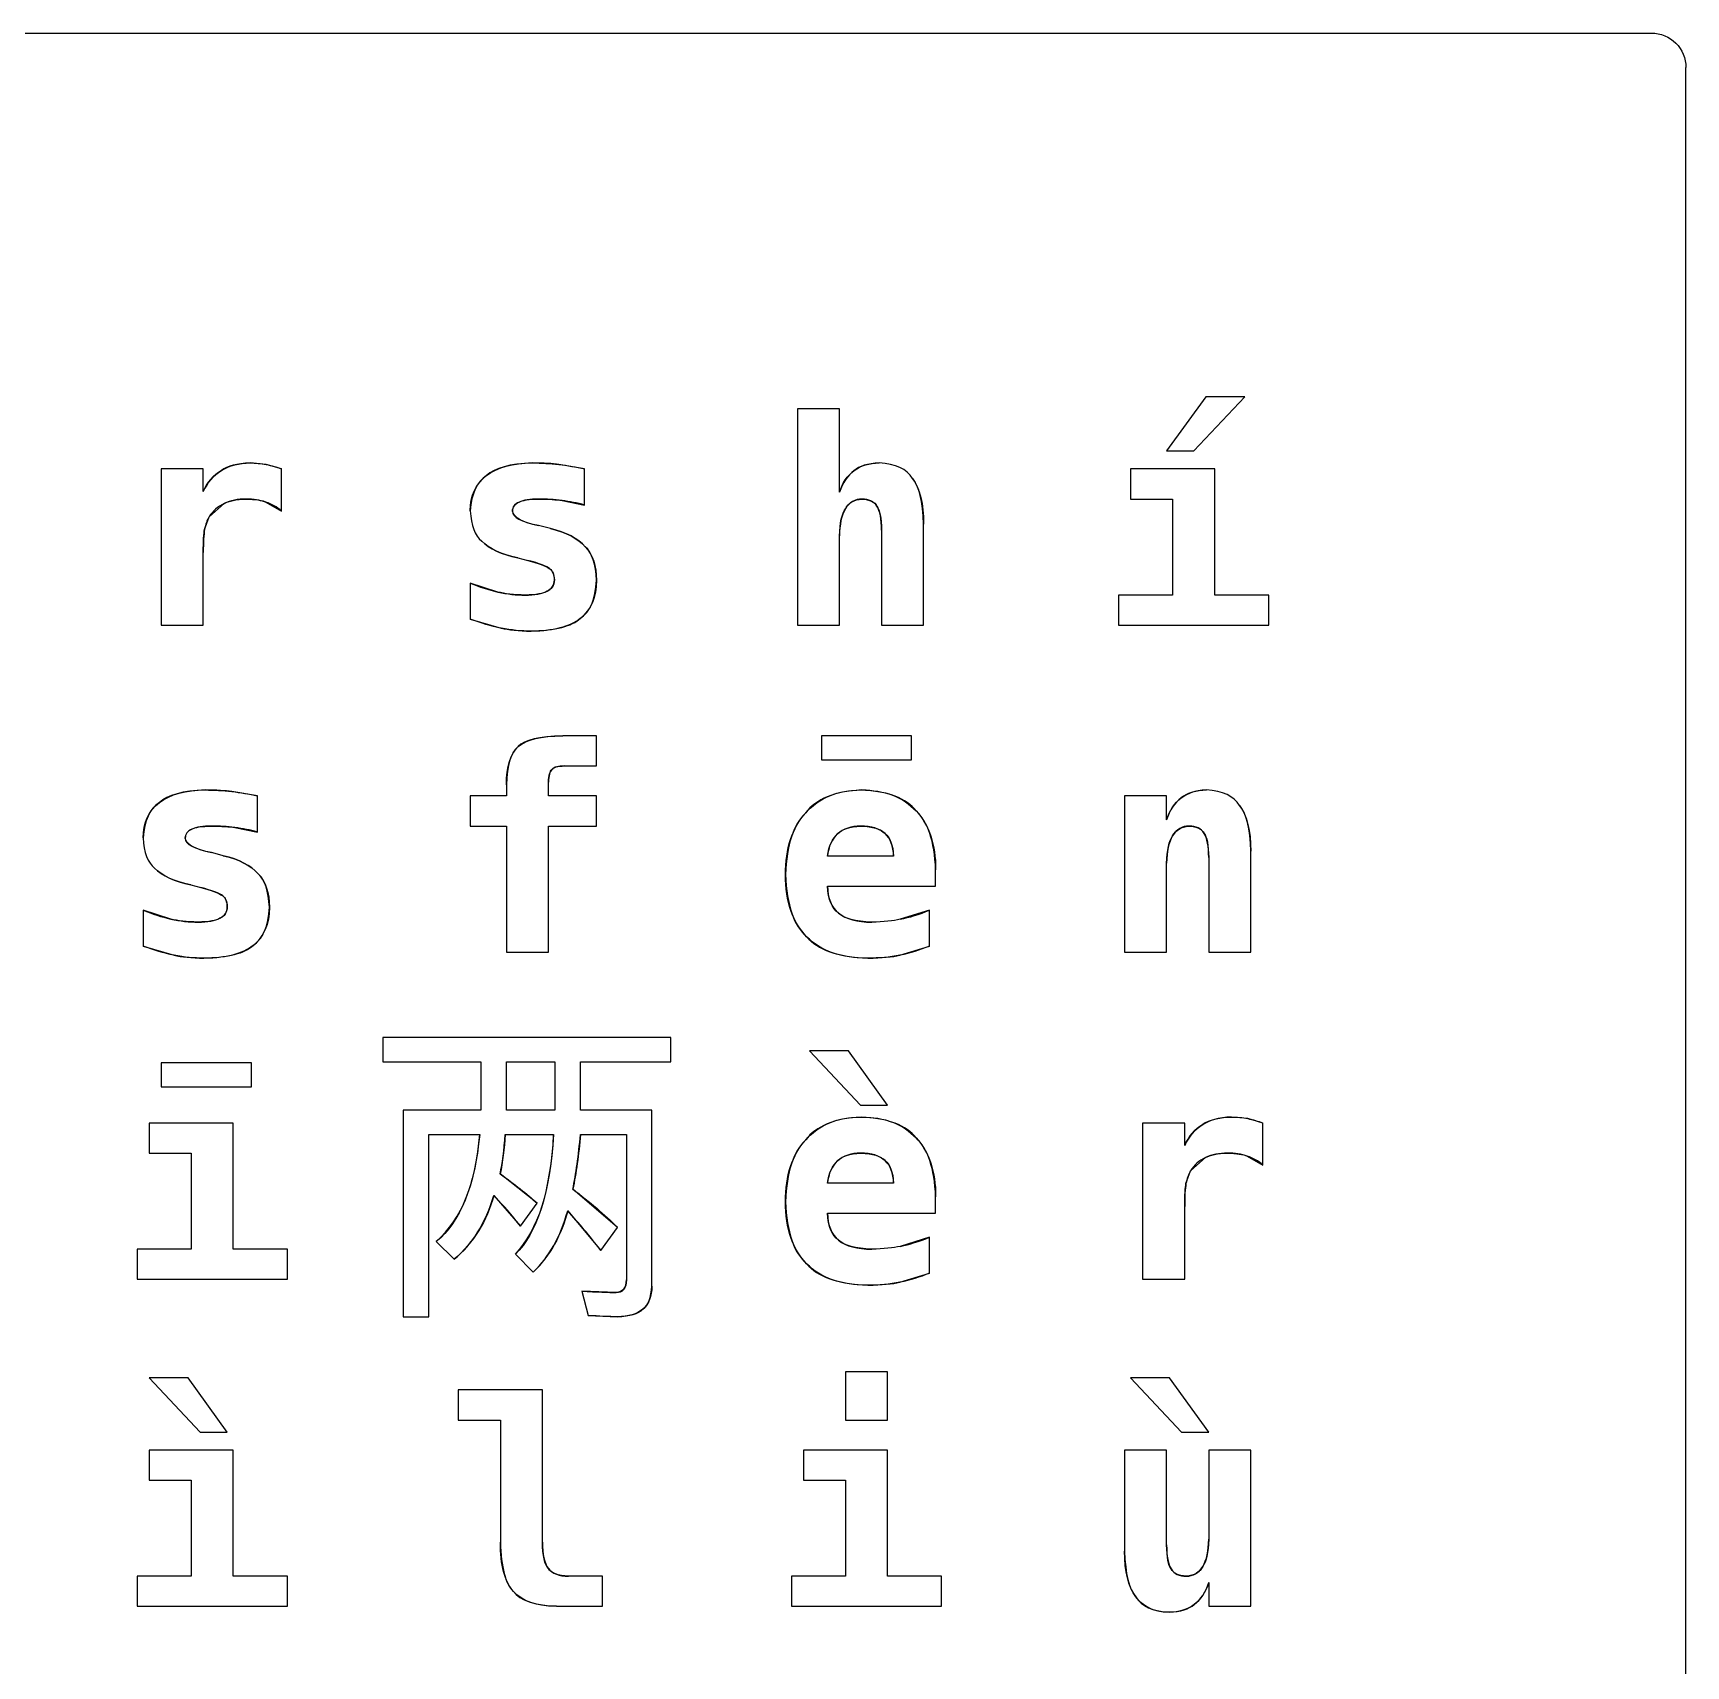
# Model space of a CAD drawing. Extents: x 0.3 to 27.4, y 70.6 to 97.6.
# Drawn here: x 13.82 to 27.36, y 84.26 to 97.65 of the extents above; entities that cross this region are included whole.
import ezdxf

# ---------------------------------------------------------------- set-up
doc = ezdxf.new("R2010")
doc.units = 0
doc.layers.get('0').update_dxf_attribs({"linetype": 'CONTINUOUS'})

msp = doc.modelspace()

# ---------------------------------------------------------------- linework, layer by layer
at = {"color": 7}
for points in [[(0.553156, 97.649067), (27.082044, 97.649067)], [(27.364267, 70.837956), (27.364267, 97.366844)], [(20.427093, 94.56773), (20.082365, 94.56773)], [(20.082365, 94.56773), (20.082365, 92.794844)], [(20.427093, 93.884431), (20.427093, 94.56773)], [(23.429078, 94.666224), (23.108204, 94.223003)], [(23.108204, 94.223003), (23.331354, 94.223003), (23.748413, 94.666224)], [(23.748413, 94.666224), (23.429078, 94.666224)], [(14.867883, 94.075262), (14.867883, 92.794844)], [(15.212611, 94.075262), (14.867883, 94.075262)], [(15.212611, 93.889817), (15.212611, 94.075262)], [(15.728933, 94.111428), (15.596583, 94.124509)], [(15.85282, 93.730534), (15.85282, 94.075262), (15.728933, 94.111428)], [(18.336944, 94.075262), (18.126875, 94.112197)], [(18.336944, 93.779781), (18.336944, 94.075262)], [(22.812723, 94.075262), (22.812723, 93.829028)], [(23.502179, 94.075262), (22.812723, 94.075262)], [(23.502179, 93.041079), (23.502179, 94.075262)], [(15.261089, 93.683596), (15.382667, 93.791323)], [(15.725855, 93.804404), (15.85282, 93.730534)], [(18.153038, 93.816716), (18.336944, 93.779781)], [(22.812723, 93.829028), (23.157451, 93.829028)], [(23.157451, 93.829028), (23.157451, 93.041079)], [(15.223384, 93.578177), (15.261089, 93.683596)], [(18.057622, 93.585872), (17.972209, 93.609726), (17.961437, 93.612034)], [(21.116549, 92.794844), (21.116549, 93.623576)], [(20.082365, 92.794844), (20.427093, 92.794844), (20.427093, 93.525852)], [(20.771821, 93.57279), (20.771821, 92.794844)], [(15.212611, 92.794844), (15.212611, 93.390423)], [(17.791381, 93.346563), (17.872946, 93.325017)], [(17.627482, 93.066471), (17.401254, 93.139572), (17.401254, 92.844091), (17.654413, 92.770221)], [(23.157451, 93.041079), (22.714229, 93.041079)], [(22.714229, 93.041079), (22.714229, 92.794844), (23.9454, 92.794844)], [(23.9454, 93.041079), (23.502179, 93.041079)], [(23.9454, 92.794844), (23.9454, 93.041079)], [(14.867883, 92.794844), (15.212611, 92.794844)], [(20.771821, 92.794844), (21.116549, 92.794844)], [(18.435437, 91.886619), (18.159193, 91.886619)], [(18.435437, 91.640385), (18.435437, 91.886619)], [(20.279352, 91.886619), (20.279352, 91.689632)], [(21.018055, 91.689632), (21.018055, 91.886619), (20.279352, 91.886619)], [(18.173044, 91.640385), (18.435437, 91.640385)], [(20.279352, 91.689632), (21.018055, 91.689632)], [(17.696735, 91.48495), (17.696735, 91.394151), (17.401254, 91.394151)], [(18.041463, 91.394151), (18.041463, 91.508804)], [(15.471927, 91.135605), (15.655833, 91.09867), (15.655833, 91.394151), (15.445764, 91.431086)], [(17.401254, 91.394151), (17.401254, 91.147917)], [(18.435437, 91.394151), (18.041463, 91.394151)], [(18.435437, 91.147917), (18.435437, 91.394151)], [(23.108204, 91.394151), (22.763476, 91.394151)], [(22.763476, 91.394151), (22.763476, 90.113733)], [(23.108204, 91.197933), (23.108204, 91.394151)], [(17.401254, 91.147917), (17.696735, 91.147917)], [(17.696735, 91.147917), (17.696735, 90.113733)], [(17.696735, 90.113733), (18.041463, 90.113733), (18.041463, 91.147917)], [(18.041463, 91.147917), (18.435437, 91.147917)], [(15.291098, 90.928614), (15.280326, 90.930923)], [(15.376511, 90.904761), (15.291098, 90.928614)], [(20.870314, 90.901683), (20.328599, 90.900144)], [(23.79766, 90.113733), (23.79766, 90.940926)], [(21.215042, 90.655448), (21.215042, 90.788569)], [(22.763476, 90.113733), (23.108204, 90.113733), (23.108204, 90.843202)], [(23.452932, 90.889371), (23.452932, 90.113733)], [(15.11027, 90.665452), (15.191835, 90.643906)], [(20.328599, 90.655448), (21.215042, 90.655448)], [(14.720143, 90.458461), (14.720143, 90.16298)], [(14.946371, 90.38536), (14.720143, 90.458461)], [(21.165795, 90.458461), (20.924178, 90.383052)], [(21.165795, 90.16298), (21.165795, 90.458461)], [(14.720143, 90.16298), (14.973302, 90.08911)], [(20.92187, 90.08911), (21.165795, 90.16298)], [(23.452932, 90.113733), (23.79766, 90.113733)], [(19.045988, 89.414417), (16.683721, 89.414417)], [(16.683721, 89.414417), (16.683721, 89.215819), (17.488564, 89.215819)], [(18.30386, 89.215819), (19.045988, 89.215819), (19.045988, 89.414417)], [(20.180859, 89.304002), (20.597918, 88.86078)], [(20.821068, 88.86078), (20.500194, 89.304002), (20.180859, 89.304002)], [(14.867883, 89.205508), (14.867883, 89.008521)], [(15.606586, 89.008521), (15.606586, 89.205508), (14.867883, 89.205508)], [(17.488564, 89.215819), (17.488564, 88.818624)], [(17.697614, 89.215819), (18.09481, 89.215819), (18.09481, 88.818624), (17.697614, 88.818624), (17.697614, 89.215819)], [(18.30386, 88.818624), (18.30386, 89.215819)], [(14.867883, 89.008521), (15.606586, 89.008521)], [(17.488564, 88.818624), (16.850961, 88.818624)], [(16.850961, 88.818624), (16.850961, 87.125318), (17.060011, 87.125318)], [(18.8892, 88.818624), (18.30386, 88.818624)], [(18.8892, 87.376178), (18.8892, 88.818624)], [(20.597918, 88.86078), (20.821068, 88.86078)], [(23.772267, 88.749205), (23.639916, 88.762287)], [(23.896153, 88.368312), (23.896153, 88.71304), (23.772267, 88.749205)], [(14.76939, 88.71304), (14.76939, 88.466806)], [(15.458845, 88.71304), (14.76939, 88.71304)], [(15.458845, 87.678856), (15.458845, 88.71304)], [(17.060011, 87.125318), (17.060011, 88.620026), (17.478112, 88.620026)], [(17.687162, 88.620026), (18.084357, 88.620026)], [(18.30386, 88.620026), (18.68015, 88.620026)], [(18.68015, 88.620026), (18.68015, 87.42844)], [(22.911217, 88.71304), (22.911217, 87.432622)], [(23.255945, 88.71304), (22.911217, 88.71304)], [(23.255945, 88.527595), (23.255945, 88.71304)], [(14.76939, 88.466806), (15.114118, 88.466806)], [(15.114118, 88.466806), (15.114118, 87.678856)], [(23.304422, 88.321374), (23.426, 88.429101)], [(23.769189, 88.442182), (23.896153, 88.368312)], [(17.948475, 88.055591), (17.645352, 88.295999)], [(20.870314, 88.220572), (20.328599, 88.219033)], [(23.266717, 88.215955), (23.304422, 88.321374)], [(17.593089, 88.118306), (17.812592, 87.867446)], [(17.812592, 87.867446), (17.948475, 88.055591)], [(18.606983, 87.856993), (18.241145, 88.170568)], [(21.215042, 87.974337), (21.215042, 88.107458)], [(18.199335, 87.992876), (18.4711, 87.668848)], [(20.328599, 87.974337), (21.215042, 87.974337)], [(23.255945, 87.432622), (23.255945, 88.028201)], [(18.4711, 87.668848), (18.606983, 87.856993)], [(15.114118, 87.678856), (14.670896, 87.678856)], [(14.670896, 87.678856), (14.670896, 87.432622)], [(14.670896, 87.432622), (15.902067, 87.432622), (15.902067, 87.678856)], [(15.902067, 87.678856), (15.458845, 87.678856)], [(17.122726, 87.742016), (17.269062, 87.59568)], [(21.165795, 87.77735), (20.924178, 87.701941)], [(21.165795, 87.481869), (21.165795, 87.77735)], [(17.770782, 87.637491), (17.917117, 87.491155)], [(20.92187, 87.407999), (21.165795, 87.481869)], [(22.911217, 87.432622), (23.255945, 87.432622)], [(18.314312, 87.334368), (18.366575, 87.13577)], [(18.59653, 87.323915), (18.314312, 87.334368)], [(18.366575, 87.13577), (18.606983, 87.125318)], [(15.088725, 86.622891), (14.76939, 86.622891), (15.186449, 86.179669)], [(15.409599, 86.179669), (15.088725, 86.622891)], [(20.821068, 86.672138), (20.47634, 86.672138), (20.47634, 86.278163)], [(20.821068, 86.278163), (20.821068, 86.672138)], [(22.812723, 86.622891), (23.229782, 86.179669)], [(23.132058, 86.622891), (22.812723, 86.622891)], [(23.229782, 86.179669), (23.452932, 86.179669), (23.132058, 86.622891)], [(17.30276, 86.524397), (17.30276, 86.278163)], [(17.992216, 85.277837), (17.992216, 86.524397), (17.30276, 86.524397)], [(15.186449, 86.179669), (15.409599, 86.179669)], [(17.30276, 86.278163), (17.647488, 86.278163)], [(17.647488, 86.278163), (17.647488, 85.277837)], [(20.47634, 86.278163), (20.821068, 86.278163)], [(14.76939, 86.031929), (14.76939, 85.785695)], [(15.458845, 86.031929), (14.76939, 86.031929)], [(15.458845, 84.997745), (15.458845, 86.031929)], [(20.821068, 86.031929), (20.131612, 86.031929)], [(20.131612, 86.031929), (20.131612, 85.785695)], [(20.821068, 84.997745), (20.821068, 86.031929)], [(22.763476, 86.031929), (22.763476, 85.202427)], [(23.108204, 86.031929), (22.763476, 86.031929)], [(23.108204, 85.253983), (23.108204, 86.031929)], [(23.452932, 84.945421), (23.452932, 84.751511), (23.79766, 84.751511), (23.79766, 86.031929), (23.452932, 86.031929), (23.452932, 85.300152)], [(14.76939, 85.785695), (15.114118, 85.785695)], [(15.114118, 85.785695), (15.114118, 84.997745)], [(20.47634, 85.785695), (20.47634, 84.997745), (20.033118, 84.997745)], [(20.131612, 85.785695), (20.47634, 85.785695)], [(15.114118, 84.997745), (14.670896, 84.997745)], [(14.670896, 84.997745), (14.670896, 84.751511), (15.902067, 84.751511)], [(15.902067, 84.997745), (15.458845, 84.997745)], [(15.902067, 84.751511), (15.902067, 84.997745)], [(18.108408, 84.751511), (18.484684, 84.751511), (18.484684, 84.997745), (18.206132, 84.997745)], [(20.033118, 84.997745), (20.033118, 84.751511)], [(21.264289, 84.997745), (20.821068, 84.997745)], [(21.264289, 84.751511), (21.264289, 84.997745)], [(20.033118, 84.751511), (21.264289, 84.751511)]]:
    msp.add_lwpolyline(points, dxfattribs=at)
for points in [[(27.082044, 97.649067), (27.156894, 97.649067), (27.228679, 97.619333), (27.281606, 97.566406)], [(27.281606, 97.566406), (27.334533, 97.513479), (27.364267, 97.441694), (27.364267, 97.366844)], [(15.361121, 94.06295), (15.295172, 94.023181), (15.245669, 93.96547), (15.212611, 93.889817)], [(15.212611, 93.889817), (15.244929, 93.964713), (15.294433, 94.022424), (15.361121, 94.06295)], [(15.212611, 93.889817), (15.244929, 93.964713), (15.294433, 94.022424), (15.361121, 94.06295)], [(15.596583, 94.124509), (15.489478, 94.119679), (15.410991, 94.099159), (15.361121, 94.06295)], [(15.361121, 94.06295), (15.428323, 94.103989), (15.50681, 94.124509), (15.596583, 94.124509)], [(15.596583, 94.124509), (15.641725, 94.124509), (15.685842, 94.120148), (15.728933, 94.111428)], [(15.728933, 94.111428), (15.772537, 94.10322), (15.813833, 94.091165), (15.85282, 94.075262)], [(15.728933, 94.111428), (15.772537, 94.10322), (15.813833, 94.091165), (15.85282, 94.075262)], [(17.534374, 94.021398), (17.45427, 93.969779), (17.409897, 93.873337), (17.401254, 93.732073)], [(17.401254, 93.732073), (17.401254, 93.856216), (17.445627, 93.952658), (17.534374, 94.021398)], [(17.910651, 94.124509), (17.726835, 94.117825), (17.60141, 94.083455), (17.534374, 94.021398)], [(17.534374, 94.021398), (17.623634, 94.090139), (17.74906, 94.124509), (17.910651, 94.124509)], [(18.126875, 94.112197), (18.07531, 94.119196), (18.003235, 94.123299), (17.910651, 94.124509)], [(17.910651, 94.124509), (17.982982, 94.124509), (18.055057, 94.120405), (18.126875, 94.112197)], [(17.910651, 94.124509), (17.982982, 94.124509), (18.055057, 94.120405), (18.126875, 94.112197)], [(18.126875, 94.112197), (18.199207, 94.103989), (18.269229, 94.091678), (18.336944, 94.075262)], [(20.547132, 94.061411), (20.492047, 94.021697), (20.452034, 93.962703), (20.427093, 93.884431)], [(20.427093, 93.884431), (20.45069, 93.960866), (20.490703, 94.019859), (20.547132, 94.061411)], [(20.427093, 93.884431), (20.45069, 93.960866), (20.490703, 94.019859), (20.547132, 94.061411)], [(20.752584, 94.124509), (20.657951, 94.119708), (20.589467, 94.098675), (20.547132, 94.061411)], [(20.547132, 94.061411), (20.604074, 94.103476), (20.672558, 94.124509), (20.752584, 94.124509)], [(21.024211, 93.998314), (20.978201, 94.074697), (20.887658, 94.116762), (20.752584, 94.124509)], [(21.116549, 93.623576), (21.110921, 93.810349), (21.080141, 93.935262), (21.024211, 93.998314)], [(21.024211, 93.998314), (21.085769, 93.914697), (21.116549, 93.789784), (21.116549, 93.623576)], [(15.382667, 93.791323), (15.330342, 93.7667), (15.289816, 93.730791), (15.261089, 93.683596)], [(15.382667, 93.791323), (15.420466, 93.813268), (15.481511, 93.825837), (15.565803, 93.829028)], [(15.565803, 93.829028), (15.496037, 93.829028), (15.434991, 93.81646), (15.382667, 93.791323)], [(15.565803, 93.829028), (15.638279, 93.826662), (15.691629, 93.818454), (15.725855, 93.804404)], [(15.725855, 93.804404), (15.677122, 93.82082), (15.623771, 93.829028), (15.565803, 93.829028)], [(15.725855, 93.804404), (15.677122, 93.82082), (15.623771, 93.829028), (15.565803, 93.829028)], [(15.85282, 93.730534), (15.816911, 93.763365), (15.774589, 93.787989), (15.725855, 93.804404)], [(17.745982, 93.728226), (17.750042, 93.766607), (17.768253, 93.791744), (17.800615, 93.803635)], [(17.800615, 93.803635), (17.764193, 93.786706), (17.745982, 93.76157), (17.745982, 93.728226)], [(17.800615, 93.803635), (17.764193, 93.786706), (17.745982, 93.76157), (17.745982, 93.728226)], [(17.800615, 93.803635), (17.827103, 93.818831), (17.880967, 93.827295), (17.962206, 93.829028)], [(17.962206, 93.829028), (17.890901, 93.829028), (17.837037, 93.820564), (17.800615, 93.803635)], [(17.962206, 93.829028), (18.044462, 93.827766), (18.108073, 93.823662), (18.153038, 93.816716)], [(18.153038, 93.816716), (18.089427, 93.824924), (18.025817, 93.829028), (17.962206, 93.829028)], [(18.336944, 93.779781), (18.27795, 93.796197), (18.216648, 93.808508), (18.153038, 93.816716)], [(20.427093, 93.525852), (20.430272, 93.634068), (20.446431, 93.708195), (20.47557, 93.748232)], [(20.47557, 93.748232), (20.443252, 93.694882), (20.427093, 93.620755), (20.427093, 93.525852)], [(20.47557, 93.748232), (20.499936, 93.796598), (20.545335, 93.82353), (20.611769, 93.829028)], [(20.611769, 93.829028), (20.553801, 93.829028), (20.508401, 93.802096), (20.47557, 93.748232)], [(20.611769, 93.829028), (20.675137, 93.82522), (20.71592, 93.80547), (20.734116, 93.769778)], [(20.734116, 93.769778), (20.70898, 93.809278), (20.668197, 93.829028), (20.611769, 93.829028)], [(20.734116, 93.769778), (20.757165, 93.739867), (20.769733, 93.674205), (20.771821, 93.57279)], [(20.771821, 93.57279), (20.771821, 93.664615), (20.759253, 93.730278), (20.734116, 93.769778)], [(15.261089, 93.683596), (15.243134, 93.654356), (15.230566, 93.619216), (15.223384, 93.578177)], [(17.401254, 93.732073), (17.407594, 93.612335), (17.43863, 93.529231), (17.494361, 93.482761)], [(17.961437, 93.612034), (17.832901, 93.634268), (17.761083, 93.672999), (17.745982, 93.728226)], [(17.745982, 93.728226), (17.745982, 93.680518), (17.8178, 93.641787), (17.961437, 93.612034)], [(15.212611, 93.390423), (15.213283, 93.485046), (15.216874, 93.54763), (15.223384, 93.578177)], [(15.223384, 93.578177), (15.216202, 93.537138), (15.212611, 93.474553), (15.212611, 93.390423)], [(15.223384, 93.578177), (15.216202, 93.537138), (15.212611, 93.474553), (15.212611, 93.390423)], [(15.223384, 93.578177), (15.216202, 93.537138), (15.212611, 93.474553), (15.212611, 93.390423)], [(17.494361, 93.482761), (17.55704, 93.421043), (17.656046, 93.375643), (17.791381, 93.346563)], [(17.791381, 93.346563), (17.655439, 93.375803), (17.556433, 93.421203), (17.494361, 93.482761)], [(18.343869, 93.438131), (18.283459, 93.505648), (18.188043, 93.554895), (18.057622, 93.585872)], [(18.057622, 93.585872), (18.187921, 93.555092), (18.283337, 93.505846), (18.343869, 93.438131)], [(18.057622, 93.585872), (18.187921, 93.555092), (18.283337, 93.505846), (18.343869, 93.438131)], [(18.435437, 93.162657), (18.429283, 93.29557), (18.39876, 93.387395), (18.343869, 93.438131)], [(18.343869, 93.438131), (18.404915, 93.370417), (18.435437, 93.278592), (18.435437, 93.162657)], [(18.343869, 93.438131), (18.404915, 93.370417), (18.435437, 93.278592), (18.435437, 93.162657)], [(17.872946, 93.325017), (17.9568, 93.305057), (18.01682, 93.282229), (18.053005, 93.256533)], [(18.053005, 93.256533), (18.027869, 93.278079), (17.967849, 93.300907), (17.872946, 93.325017)], [(18.053005, 93.256533), (18.075137, 93.24204), (18.087705, 93.211774), (18.09071, 93.165735)], [(18.09071, 93.165735), (18.09071, 93.205235), (18.078141, 93.235501), (18.053005, 93.256533)], [(18.09071, 93.165735), (18.09071, 93.205235), (18.078141, 93.235501), (18.053005, 93.256533)], [(17.401254, 93.139572), (17.475637, 93.107767), (17.551046, 93.0834), (17.627482, 93.066471)], [(17.401254, 93.139572), (17.475637, 93.107767), (17.551046, 93.0834), (17.627482, 93.066471)], [(17.850631, 93.041079), (17.758263, 93.04352), (17.68388, 93.051984), (17.627482, 93.066471)], [(17.627482, 93.066471), (17.70443, 93.049543), (17.778813, 93.041079), (17.850631, 93.041079)], [(17.627482, 93.066471), (17.70443, 93.049543), (17.778813, 93.041079), (17.850631, 93.041079)], [(18.029921, 93.072627), (18.00007, 93.053678), (17.940306, 93.043161), (17.850631, 93.041079)], [(17.850631, 93.041079), (17.929631, 93.041079), (17.989395, 93.051595), (18.029921, 93.072627)], [(18.09071, 93.165735), (18.086254, 93.119033), (18.065991, 93.087997), (18.029921, 93.072627)], [(18.029921, 93.072627), (18.070447, 93.094173), (18.09071, 93.125209), (18.09071, 93.165735)], [(18.029921, 93.072627), (18.070447, 93.094173), (18.09071, 93.125209), (18.09071, 93.165735)], [(18.301548, 92.849478), (18.38266, 92.902091), (18.42729, 93.006484), (18.435437, 93.162657)], [(18.435437, 93.162657), (18.435437, 93.023637), (18.390807, 92.919244), (18.301548, 92.849478)], [(17.654413, 92.770221), (17.571309, 92.786637), (17.486923, 92.81126), (17.401254, 92.844091)], [(17.654413, 92.770221), (17.571309, 92.786637), (17.486923, 92.81126), (17.401254, 92.844091)], [(17.899109, 92.745598), (18.100067, 92.751891), (18.234213, 92.786518), (18.301548, 92.849478)], [(18.301548, 92.849478), (18.212288, 92.780224), (18.078141, 92.745598), (17.899109, 92.745598)], [(17.654413, 92.770221), (17.715754, 92.756147), (17.797319, 92.74794), (17.899109, 92.745598)], [(17.899109, 92.745598), (17.819596, 92.745598), (17.73803, 92.753805), (17.654413, 92.770221)], [(17.899109, 92.745598), (17.819596, 92.745598), (17.73803, 92.753805), (17.654413, 92.770221)], [(18.159193, 91.886619), (17.96629, 91.882283), (17.844712, 91.853043), (17.794459, 91.798898)], [(17.794459, 91.798898), (17.860122, 91.857379), (17.9817, 91.886619), (18.159193, 91.886619)], [(17.794459, 91.798898), (17.734258, 91.754615), (17.701684, 91.649965), (17.696735, 91.48495)], [(17.696735, 91.48495), (17.696735, 91.636281), (17.72931, 91.740931), (17.794459, 91.798898)], [(18.041463, 91.508804), (18.044272, 91.562915), (18.054018, 91.597285), (18.070703, 91.611914)], [(18.070703, 91.611914), (18.052749, 91.593447), (18.043002, 91.559077), (18.041463, 91.508804)], [(18.070703, 91.611914), (18.083522, 91.629206), (18.117635, 91.638696), (18.173044, 91.640385)], [(18.173044, 91.640385), (18.122771, 91.640385), (18.088658, 91.630895), (18.070703, 91.611914)], [(15.22954, 91.443398), (15.045724, 91.436714), (14.920299, 91.402344), (14.853263, 91.340287)], [(14.853263, 91.340287), (14.942523, 91.409028), (15.067949, 91.443398), (15.22954, 91.443398)], [(15.445764, 91.431086), (15.394199, 91.438084), (15.322124, 91.442188), (15.22954, 91.443398)], [(15.22954, 91.443398), (15.301871, 91.443398), (15.373946, 91.439294), (15.445764, 91.431086)], [(15.22954, 91.443398), (15.301871, 91.443398), (15.373946, 91.439294), (15.445764, 91.431086)], [(20.604843, 91.443398), (20.385097, 91.430884), (20.23351, 91.368556), (20.150079, 91.256414)], [(20.150079, 91.256414), (20.261398, 91.38107), (20.412986, 91.443398), (20.604843, 91.443398)], [(21.05499, 91.271803), (20.974852, 91.375085), (20.824803, 91.432283), (20.604843, 91.443398)], [(20.604843, 91.443398), (20.79824, 91.443398), (20.948289, 91.3862), (21.05499, 91.271803)], [(23.433695, 91.443398), (23.339062, 91.43848), (23.270578, 91.416934), (23.228243, 91.378761)], [(23.228243, 91.378761), (23.285185, 91.421852), (23.353669, 91.443398), (23.433695, 91.443398)], [(23.705322, 91.317203), (23.659312, 91.393586), (23.56877, 91.435651), (23.433695, 91.443398)], [(14.853263, 91.340287), (14.773159, 91.288668), (14.728786, 91.192226), (14.720143, 91.050962)], [(14.720143, 91.050962), (14.720143, 91.175105), (14.764516, 91.271547), (14.853263, 91.340287)], [(15.445764, 91.431086), (15.518095, 91.422878), (15.588118, 91.410567), (15.655833, 91.394151)], [(23.228243, 91.378761), (23.173181, 91.338096), (23.133168, 91.27782), (23.108204, 91.197933)], [(23.108204, 91.197933), (23.131801, 91.275907), (23.171815, 91.336183), (23.228243, 91.378761)], [(23.108204, 91.197933), (23.131801, 91.275907), (23.171815, 91.336183), (23.228243, 91.378761)], [(23.108204, 91.197933), (23.131801, 91.275907), (23.171815, 91.336183), (23.228243, 91.378761)], [(23.79766, 90.940926), (23.79202, 91.128347), (23.761241, 91.253772), (23.705322, 91.317203)], [(23.705322, 91.317203), (23.76688, 91.233073), (23.79766, 91.107647), (23.79766, 90.940926)], [(20.150079, 91.256414), (20.050399, 91.163373), (19.994996, 90.994343), (19.983871, 90.749325)], [(19.983871, 90.749325), (19.983871, 90.963241), (20.039274, 91.132271), (20.150079, 91.256414)], [(21.215042, 90.788569), (21.204689, 91.0248), (21.151338, 91.185879), (21.05499, 91.271803)], [(21.05499, 91.271803), (21.161691, 91.157407), (21.215042, 90.996329), (21.215042, 90.788569)], [(14.720143, 91.050962), (14.726483, 90.931224), (14.757519, 90.84812), (14.81325, 90.80165)], [(15.064871, 91.047115), (15.068931, 91.085496), (15.087142, 91.110633), (15.119504, 91.122524)], [(15.119504, 91.122524), (15.083082, 91.105595), (15.064871, 91.080459), (15.064871, 91.047115)], [(15.119504, 91.122524), (15.083082, 91.105595), (15.064871, 91.080459), (15.064871, 91.047115)], [(15.280326, 90.930923), (15.15179, 90.953157), (15.079972, 90.991888), (15.064871, 91.047115)], [(15.064871, 91.047115), (15.064871, 90.999407), (15.136689, 90.960676), (15.280326, 90.930923)], [(15.119504, 91.122524), (15.145992, 91.13772), (15.199855, 91.146184), (15.281095, 91.147917)], [(15.281095, 91.147917), (15.20979, 91.147917), (15.155926, 91.139452), (15.119504, 91.122524)], [(15.281095, 91.147917), (15.363351, 91.146655), (15.426962, 91.142551), (15.471927, 91.135605)], [(15.471927, 91.135605), (15.408316, 91.143813), (15.344706, 91.147917), (15.281095, 91.147917)], [(15.655833, 91.09867), (15.596839, 91.115086), (15.535537, 91.127397), (15.471927, 91.135605)], [(20.328599, 90.900144), (20.34038, 90.985951), (20.368081, 91.046997), (20.411703, 91.08328)], [(20.411703, 91.08328), (20.365021, 91.040702), (20.33732, 90.979657), (20.328599, 90.900144)], [(20.411703, 91.08328), (20.365021, 91.040702), (20.33732, 90.979657), (20.328599, 90.900144)], [(20.411703, 91.08328), (20.446838, 91.12189), (20.509936, 91.143436), (20.600996, 91.147917)], [(20.600996, 91.147917), (20.521996, 91.147917), (20.458898, 91.126371), (20.411703, 91.08328)], [(20.600996, 91.147917), (20.700161, 91.143952), (20.766593, 91.123176), (20.800292, 91.085589)], [(20.800292, 91.085589), (20.755149, 91.127141), (20.688717, 91.147917), (20.600996, 91.147917)], [(20.800292, 91.085589), (20.755149, 91.127141), (20.688717, 91.147917), (20.600996, 91.147917)], [(20.800292, 91.085589), (20.841375, 91.053726), (20.864716, 90.992424), (20.870314, 90.901683)], [(20.870314, 90.901683), (20.868775, 90.982735), (20.845434, 91.044037), (20.800292, 91.085589)], [(23.108204, 90.843202), (23.111442, 90.952066), (23.127857, 91.026706), (23.157451, 91.067121)], [(23.157451, 91.067121), (23.12462, 91.013257), (23.108204, 90.938618), (23.108204, 90.843202)], [(23.157451, 91.067121), (23.182181, 91.11538), (23.227324, 91.142311), (23.29288, 91.147917)], [(23.29288, 91.147917), (23.235938, 91.147917), (23.190795, 91.120985), (23.157451, 91.067121)], [(23.29288, 91.147917), (23.356231, 91.144069), (23.397014, 91.124063), (23.415227, 91.087897)], [(23.415227, 91.087897), (23.390091, 91.12791), (23.349308, 91.147917), (23.29288, 91.147917)], [(23.415227, 91.087897), (23.438301, 91.057929), (23.450869, 90.991753), (23.452932, 90.889371)], [(23.452932, 90.889371), (23.452932, 90.982222), (23.440364, 91.048397), (23.415227, 91.087897)], [(15.662758, 90.75702), (15.602348, 90.824537), (15.506932, 90.873784), (15.376511, 90.904761)], [(15.376511, 90.904761), (15.50681, 90.873981), (15.602225, 90.824734), (15.662758, 90.75702)], [(15.376511, 90.904761), (15.50681, 90.873981), (15.602225, 90.824734), (15.662758, 90.75702)], [(14.81325, 90.80165), (14.875929, 90.739932), (14.974935, 90.694532), (15.11027, 90.665452)], [(15.11027, 90.665452), (14.974328, 90.694692), (14.875322, 90.740091), (14.81325, 90.80165)], [(15.191835, 90.643906), (15.275689, 90.623946), (15.335709, 90.601118), (15.371894, 90.575422)], [(15.371894, 90.575422), (15.346758, 90.596968), (15.286738, 90.619796), (15.191835, 90.643906)], [(15.754326, 90.481546), (15.748172, 90.614459), (15.717649, 90.706284), (15.662758, 90.75702)], [(15.662758, 90.75702), (15.723804, 90.689306), (15.754326, 90.597481), (15.754326, 90.481546)], [(15.662758, 90.75702), (15.723804, 90.689306), (15.754326, 90.597481), (15.754326, 90.481546)], [(19.983871, 90.749325), (19.994892, 90.498981), (20.05286, 90.329438), (20.157774, 90.240698)], [(20.157774, 90.240698), (20.041839, 90.358685), (19.983871, 90.528227), (19.983871, 90.749325)], [(20.420168, 90.433068), (20.365427, 90.470747), (20.334904, 90.544874), (20.328599, 90.655448)], [(20.328599, 90.655448), (20.329625, 90.556442), (20.360148, 90.482315), (20.420168, 90.433068)], [(15.371894, 90.575422), (15.394026, 90.560929), (15.406594, 90.530663), (15.409599, 90.484624)], [(15.409599, 90.484624), (15.409599, 90.524124), (15.39703, 90.55439), (15.371894, 90.575422)], [(15.409599, 90.484624), (15.409599, 90.524124), (15.39703, 90.55439), (15.371894, 90.575422)], [(14.720143, 90.458461), (14.794526, 90.426656), (14.869935, 90.402289), (14.946371, 90.38536)], [(14.720143, 90.458461), (14.794526, 90.426656), (14.869935, 90.402289), (14.946371, 90.38536)], [(15.16952, 90.359967), (15.077152, 90.362409), (15.002769, 90.370873), (14.946371, 90.38536)], [(14.946371, 90.38536), (15.023319, 90.368432), (15.097702, 90.359967), (15.16952, 90.359967)], [(14.946371, 90.38536), (15.023319, 90.368432), (15.097702, 90.359967), (15.16952, 90.359967)], [(15.348809, 90.391516), (15.318958, 90.372567), (15.259195, 90.36205), (15.16952, 90.359967)], [(15.16952, 90.359967), (15.24852, 90.359967), (15.308283, 90.370484), (15.348809, 90.391516)], [(15.409599, 90.484624), (15.405143, 90.437922), (15.38488, 90.406886), (15.348809, 90.391516)], [(15.348809, 90.391516), (15.389335, 90.413062), (15.409599, 90.444097), (15.409599, 90.484624)], [(15.348809, 90.391516), (15.389335, 90.413062), (15.409599, 90.444097), (15.409599, 90.484624)], [(15.620437, 90.168367), (15.701549, 90.22098), (15.746179, 90.325373), (15.754326, 90.481546)], [(15.754326, 90.481546), (15.754326, 90.342526), (15.709696, 90.238133), (15.620437, 90.168367)], [(20.691025, 90.359967), (20.556094, 90.36443), (20.465808, 90.388797), (20.420168, 90.433068)], [(20.420168, 90.433068), (20.4807, 90.384334), (20.570986, 90.359967), (20.691025, 90.359967)], [(20.420168, 90.433068), (20.4807, 90.384334), (20.570986, 90.359967), (20.691025, 90.359967)], [(20.924178, 90.383052), (20.868153, 90.369782), (20.790435, 90.362088), (20.691025, 90.359967)], [(20.924178, 90.383052), (21.001126, 90.398955), (21.081665, 90.424091), (21.165795, 90.458461)], [(20.924178, 90.383052), (21.001126, 90.398955), (21.081665, 90.424091), (21.165795, 90.458461)], [(20.157774, 90.240698), (20.245002, 90.13433), (20.412493, 90.075593), (20.660246, 90.064487)], [(20.660246, 90.064487), (20.4412, 90.064487), (20.27371, 90.123224), (20.157774, 90.240698)], [(14.973302, 90.08911), (14.890198, 90.105526), (14.805812, 90.130149), (14.720143, 90.16298)], [(14.973302, 90.08911), (14.890198, 90.105526), (14.805812, 90.130149), (14.720143, 90.16298)], [(14.973302, 90.08911), (15.034643, 90.075036), (15.116208, 90.066828), (15.217998, 90.064487)], [(15.217998, 90.064487), (15.138484, 90.064487), (15.056919, 90.072694), (14.973302, 90.08911)], [(15.217998, 90.064487), (15.138484, 90.064487), (15.056919, 90.072694), (14.973302, 90.08911)], [(15.217998, 90.064487), (15.418956, 90.07078), (15.553102, 90.105407), (15.620437, 90.168367)], [(15.620437, 90.168367), (15.531177, 90.099113), (15.39703, 90.064487), (15.217998, 90.064487)], [(20.660246, 90.064487), (20.773765, 90.066637), (20.860973, 90.074845), (20.92187, 90.08911)], [(20.92187, 90.08911), (20.839279, 90.072694), (20.752071, 90.064487), (20.660246, 90.064487)], [(21.165795, 90.16298), (21.086282, 90.130149), (21.004974, 90.105526), (20.92187, 90.08911)], [(21.165795, 90.16298), (21.086282, 90.130149), (21.004974, 90.105526), (20.92187, 90.08911)], [(20.604843, 88.762287), (20.385097, 88.749773), (20.23351, 88.687445), (20.150079, 88.575303)], [(20.150079, 88.575303), (20.261398, 88.699959), (20.412986, 88.762287), (20.604843, 88.762287)], [(21.05499, 88.590692), (20.974852, 88.693974), (20.824803, 88.751172), (20.604843, 88.762287)], [(20.604843, 88.762287), (20.79824, 88.762287), (20.948289, 88.705089), (21.05499, 88.590692)], [(23.639916, 88.762287), (23.532811, 88.757456), (23.454324, 88.736937), (23.404454, 88.700728)], [(23.404454, 88.700728), (23.471656, 88.741767), (23.550143, 88.762287), (23.639916, 88.762287)], [(23.639916, 88.762287), (23.685059, 88.762287), (23.729176, 88.757926), (23.772267, 88.749205)], [(23.772267, 88.749205), (23.815871, 88.740998), (23.857166, 88.728942), (23.896153, 88.71304)], [(23.772267, 88.749205), (23.815871, 88.740998), (23.857166, 88.728942), (23.896153, 88.71304)], [(17.478112, 88.620026), (17.436679, 88.192321), (17.318217, 87.899651), (17.122726, 87.742016)], [(17.122726, 87.742016), (17.331777, 87.930161), (17.450238, 88.222831), (17.478112, 88.620026)], [(17.645352, 88.295999), (17.66464, 88.381242), (17.678576, 88.489252), (17.687162, 88.620026)], [(17.687162, 88.620026), (17.680194, 88.501565), (17.666257, 88.393555), (17.645352, 88.295999)], [(18.084357, 88.620026), (18.051242, 88.132693), (17.946717, 87.805181), (17.770782, 87.637491)], [(17.770782, 87.637491), (17.958927, 87.839572), (18.063452, 88.167084), (18.084357, 88.620026)], [(18.241145, 88.170568), (18.267701, 88.293642), (18.288606, 88.443462), (18.30386, 88.620026)], [(18.30386, 88.620026), (18.289923, 88.452786), (18.269018, 88.302967), (18.241145, 88.170568)], [(18.30386, 88.620026), (18.289923, 88.452786), (18.269018, 88.302967), (18.241145, 88.170568)], [(23.404454, 88.700728), (23.338506, 88.660959), (23.289002, 88.603247), (23.255945, 88.527595)], [(23.255945, 88.527595), (23.288263, 88.602491), (23.337766, 88.660202), (23.404454, 88.700728)], [(23.255945, 88.527595), (23.288263, 88.602491), (23.337766, 88.660202), (23.404454, 88.700728)], [(20.150079, 88.575303), (20.050399, 88.482262), (19.994996, 88.313232), (19.983871, 88.068214)], [(19.983871, 88.068214), (19.983871, 88.28213), (20.039274, 88.45116), (20.150079, 88.575303)], [(20.411703, 88.402169), (20.446838, 88.440779), (20.509936, 88.462325), (20.600996, 88.466806)], [(20.600996, 88.466806), (20.521996, 88.466806), (20.458898, 88.44526), (20.411703, 88.402169)], [(20.600996, 88.466806), (20.700161, 88.462841), (20.766593, 88.442065), (20.800292, 88.404478)], [(20.800292, 88.404478), (20.755149, 88.44603), (20.688717, 88.466806), (20.600996, 88.466806)], [(20.800292, 88.404478), (20.755149, 88.44603), (20.688717, 88.466806), (20.600996, 88.466806)], [(21.215042, 88.107458), (21.204689, 88.343689), (21.151338, 88.504768), (21.05499, 88.590692)], [(21.05499, 88.590692), (21.161691, 88.476296), (21.215042, 88.315218), (21.215042, 88.107458)], [(23.426, 88.429101), (23.463799, 88.451046), (23.524845, 88.463614), (23.609137, 88.466806)], [(23.609137, 88.466806), (23.53937, 88.466806), (23.478325, 88.454237), (23.426, 88.429101)], [(23.609137, 88.466806), (23.681612, 88.46444), (23.734963, 88.456232), (23.769189, 88.442182)], [(23.769189, 88.442182), (23.720455, 88.458598), (23.667104, 88.466806), (23.609137, 88.466806)], [(23.769189, 88.442182), (23.720455, 88.458598), (23.667104, 88.466806), (23.609137, 88.466806)], [(20.328599, 88.219033), (20.34038, 88.30484), (20.368081, 88.365886), (20.411703, 88.402169)], [(20.411703, 88.402169), (20.365021, 88.359591), (20.33732, 88.298546), (20.328599, 88.219033)], [(20.411703, 88.402169), (20.365021, 88.359591), (20.33732, 88.298546), (20.328599, 88.219033)], [(20.800292, 88.404478), (20.841375, 88.372614), (20.864716, 88.311312), (20.870314, 88.220572)], [(20.870314, 88.220572), (20.868775, 88.301624), (20.845434, 88.362926), (20.800292, 88.404478)], [(23.426, 88.429101), (23.373675, 88.404478), (23.333149, 88.368568), (23.304422, 88.321374)], [(23.896153, 88.368312), (23.860244, 88.401143), (23.817923, 88.425767), (23.769189, 88.442182)], [(17.645352, 88.295999), (17.763814, 88.212379), (17.864855, 88.132243), (17.948475, 88.055591)], [(17.645352, 88.295999), (17.763814, 88.212379), (17.864855, 88.132243), (17.948475, 88.055591)], [(23.255945, 88.028201), (23.256616, 88.122823), (23.260207, 88.185408), (23.266717, 88.215955)], [(23.266717, 88.215955), (23.259535, 88.174916), (23.255945, 88.112331), (23.255945, 88.028201)], [(23.266717, 88.215955), (23.259535, 88.174916), (23.255945, 88.112331), (23.255945, 88.028201)], [(23.266717, 88.215955), (23.259535, 88.174916), (23.255945, 88.112331), (23.255945, 88.028201)], [(23.304422, 88.321374), (23.286467, 88.292133), (23.273899, 88.256994), (23.266717, 88.215955)], [(17.269062, 87.59568), (17.420523, 87.721272), (17.528532, 87.89548), (17.593089, 88.118306)], [(17.593089, 88.118306), (17.537343, 87.909256), (17.429333, 87.735047), (17.269062, 87.59568)], [(17.812592, 87.867446), (17.742909, 87.958034), (17.669741, 88.041654), (17.593089, 88.118306)], [(17.812592, 87.867446), (17.742909, 87.958034), (17.669741, 88.041654), (17.593089, 88.118306)], [(18.241145, 88.170568), (18.380512, 88.066043), (18.502458, 87.961518), (18.606983, 87.856993)], [(19.983871, 88.068214), (19.994892, 87.81787), (20.05286, 87.648327), (20.157774, 87.559587)], [(20.157774, 87.559587), (20.041839, 87.677574), (19.983871, 87.847116), (19.983871, 88.068214)], [(17.917117, 87.491155), (18.04797, 87.615761), (18.142043, 87.783001), (18.199335, 87.992876)], [(18.199335, 87.992876), (18.150556, 87.797762), (18.056484, 87.630522), (17.917117, 87.491155)], [(18.4711, 87.668848), (18.380512, 87.78731), (18.289923, 87.895319), (18.199335, 87.992876)], [(18.4711, 87.668848), (18.380512, 87.78731), (18.289923, 87.895319), (18.199335, 87.992876)], [(20.420168, 87.751957), (20.365427, 87.789636), (20.334904, 87.863763), (20.328599, 87.974337)], [(20.328599, 87.974337), (20.329625, 87.875331), (20.360148, 87.801204), (20.420168, 87.751957)], [(20.691025, 87.678856), (20.556094, 87.683319), (20.465808, 87.707686), (20.420168, 87.751957)], [(20.420168, 87.751957), (20.4807, 87.703223), (20.570986, 87.678856), (20.691025, 87.678856)], [(20.420168, 87.751957), (20.4807, 87.703223), (20.570986, 87.678856), (20.691025, 87.678856)], [(20.924178, 87.701941), (20.868153, 87.688671), (20.790435, 87.680976), (20.691025, 87.678856)], [(20.924178, 87.701941), (21.001126, 87.717843), (21.081665, 87.74298), (21.165795, 87.77735)], [(20.924178, 87.701941), (21.001126, 87.717843), (21.081665, 87.74298), (21.165795, 87.77735)], [(20.157774, 87.559587), (20.245002, 87.453219), (20.412493, 87.394482), (20.660246, 87.383375)], [(20.660246, 87.383375), (20.4412, 87.383375), (20.27371, 87.442112), (20.157774, 87.559587)], [(18.68015, 87.42844), (18.679454, 87.359627), (18.651581, 87.324785), (18.59653, 87.323915)], [(18.59653, 87.323915), (18.652277, 87.323915), (18.68015, 87.358757), (18.68015, 87.42844)], [(18.816033, 87.188033), (18.860303, 87.219414), (18.884692, 87.28213), (18.8892, 87.376178)], [(18.8892, 87.376178), (18.8892, 87.292558), (18.864811, 87.229843), (18.816033, 87.188033)], [(20.660246, 87.383375), (20.773765, 87.385526), (20.860973, 87.393733), (20.92187, 87.407999)], [(20.92187, 87.407999), (20.839279, 87.391583), (20.752071, 87.383375), (20.660246, 87.383375)], [(21.165795, 87.481869), (21.086282, 87.449038), (21.004974, 87.424414), (20.92187, 87.407999)], [(21.165795, 87.481869), (21.086282, 87.449038), (21.004974, 87.424414), (20.92187, 87.407999)], [(18.314312, 87.334368), (18.439743, 87.327399), (18.533815, 87.323915), (18.59653, 87.323915)], [(18.314312, 87.334368), (18.439743, 87.327399), (18.533815, 87.323915), (18.59653, 87.323915)], [(18.606983, 87.125318), (18.537299, 87.125318), (18.457163, 87.128802), (18.366575, 87.13577)], [(18.606983, 87.125318), (18.709858, 87.129376), (18.779541, 87.150281), (18.816033, 87.188033)], [(18.816033, 87.188033), (18.767255, 87.146223), (18.697571, 87.125318), (18.606983, 87.125318)], [(17.647488, 85.277837), (17.653346, 85.069573), (17.688999, 84.934657), (17.754446, 84.873089)], [(17.754446, 84.873089), (17.683141, 84.954141), (17.647488, 85.089057), (17.647488, 85.277837)], [(17.754446, 84.873089), (17.683141, 84.954141), (17.647488, 85.089057), (17.647488, 85.277837)], [(18.040693, 85.060843), (18.010978, 85.093231), (17.994819, 85.165562), (17.992216, 85.277837)], [(17.992216, 85.277837), (17.992216, 85.175752), (18.008375, 85.103421), (18.040693, 85.060843)], [(23.145139, 85.056995), (23.122561, 85.086906), (23.110249, 85.152568), (23.108204, 85.253983)], [(23.108204, 85.253983), (23.108204, 85.162158), (23.120516, 85.096495), (23.145139, 85.056995)], [(23.452932, 85.300152), (23.449714, 85.191432), (23.433298, 85.117048), (23.403685, 85.077002)], [(23.403685, 85.077002), (23.436516, 85.130353), (23.452932, 85.204736), (23.452932, 85.300152)], [(22.763476, 85.202427), (22.76915, 85.01652), (22.79993, 84.891864), (22.855814, 84.828459)], [(22.855814, 84.828459), (22.794255, 84.912589), (22.763476, 85.037245), (22.763476, 85.202427)], [(23.403685, 85.077002), (23.379749, 85.02957), (23.334863, 85.003152), (23.269026, 84.997745)], [(23.269026, 84.997745), (23.32648, 84.997745), (23.371367, 85.024164), (23.403685, 85.077002)], [(23.269026, 84.997745), (23.32648, 84.997745), (23.371367, 85.024164), (23.403685, 85.077002)], [(18.206132, 84.997745), (18.120199, 85.001433), (18.065053, 85.022466), (18.040693, 85.060843)], [(18.040693, 85.060843), (18.073525, 85.018778), (18.128671, 84.997745), (18.206132, 84.997745)], [(23.269026, 84.997745), (23.20465, 85.001506), (23.163355, 85.021256), (23.145139, 85.056995)], [(23.145139, 85.056995), (23.170276, 85.017495), (23.211571, 84.997745), (23.269026, 84.997745)], [(23.332893, 84.765362), (23.387921, 84.805983), (23.427934, 84.866002), (23.452932, 84.945421)], [(23.452932, 84.945421), (23.429334, 84.867959), (23.389321, 84.80794), (23.332893, 84.765362)], [(17.754446, 84.873089), (17.80895, 84.798782), (17.926938, 84.758256), (18.108408, 84.751511)], [(18.108408, 84.751511), (17.944252, 84.751511), (17.826264, 84.792037), (17.754446, 84.873089)], [(22.855814, 84.828459), (22.902211, 84.752075), (22.993523, 84.71001), (23.12975, 84.702264)], [(23.12975, 84.702264), (23.008684, 84.702264), (22.917373, 84.744329), (22.855814, 84.828459)], [(23.12975, 84.702264), (23.223588, 84.707031), (23.291302, 84.728063), (23.332893, 84.765362)], [(23.332893, 84.765362), (23.276977, 84.723297), (23.209263, 84.702264), (23.12975, 84.702264)]]:
    msp.add_open_spline(points, degree=3, dxfattribs=at)

doc.saveas('drawing.dxf')
